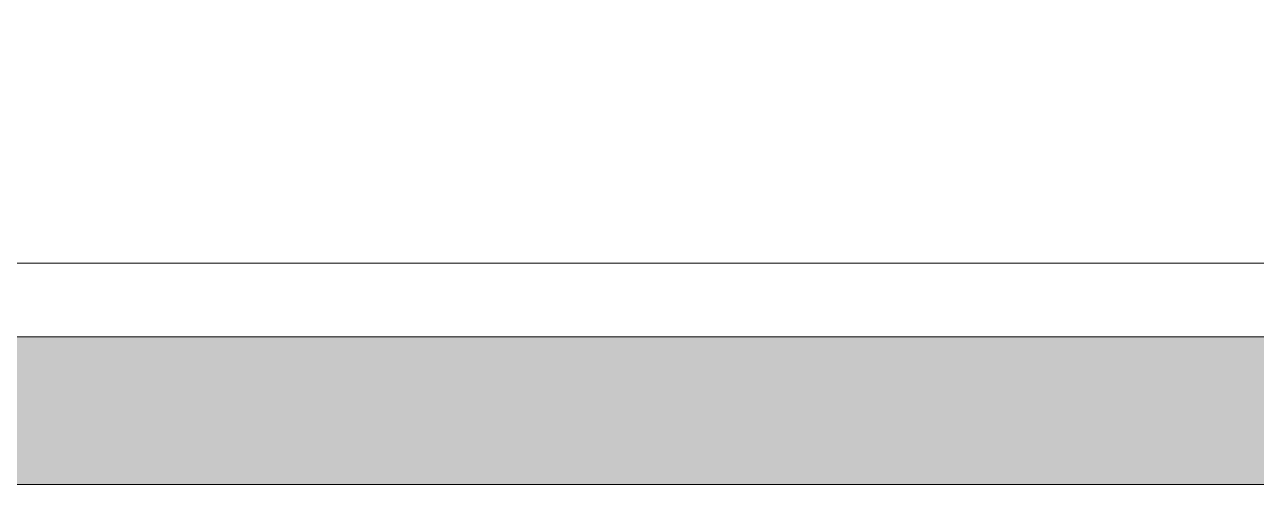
# Model space of a CAD drawing. Header units: millimetres. Extents: x -18512 to 101824, y -95768 to 52898.
# Drawn here: x 64401.5 to 64485, y -58712.4 to -58681.2 of the extents above; entities that cross this region are included whole.
import ezdxf

# ---------------------------------------------------------------- set-up
doc = ezdxf.new("R2010")
doc.units = ezdxf.units.MM
doc.header["$LTSCALE"] = 25
doc.layers.add('HAT', color=8, linetype='Continuous')
doc.layers.add('I-FLR-TILE', color=253, linetype='Continuous', lineweight=9)

msp = doc.modelspace()

# ---------------------------------------------------------------- hatches: boundary and pattern name
at = {"layer": 'HAT'}
h = msp.add_hatch(dxfattribs=at)
h.set_pattern_fill('AR-SAND', color=256, scale=0.1, style=0)
h.set_pattern_definition([(37.5, (59229.075, -102497.3092), (-0.16000313, 4.89413237), [0, -3.8608, 0, -4.318, 0, -4.1275]), (7.5, (59229.075, -102497.309), (4.4952328, 7.168251), [0, -2.0828, 0, -3.4798, 0, -1.3335]), (327.5, (59225.951, -102497.3092), (7.9099237, 0.01437185), [0, -1.27, 0, -4.572, 0, -5.969]), (317.5, (59225.951, -102497.309), (7.6355645, 2.2292932), [0, -0.635, 0, -2.9972, 0, -3.429])])
h.paths.add_polyline_path([(63873.149, -58712.352), (63873.149, -58702.352), (62193.149, -58702.352), (62203.149, -58712.352)])
h.paths.add_polyline_path([(63973.149, -58702.352), (63973.149, -58712.352), (65363.149, -58712.352), (65363.149, -58702.352)])

# ---------------------------------------------------------------- linework, layer by layer
at = {"layer": 'I-FLR-TILE', "lineweight": 13}
for points in [[(63973.149, -58697.352), (65358.149, -58697.352), (65338.149, -58677.352), (63973.149, -58677.352)], [(63973.149, -58702.352), (65363.149, -58702.352), (65358.149, -58697.352), (63973.149, -58697.352)], [(63973.149, -58712.352), (65363.149, -58712.352), (65363.149, -58702.352), (63973.149, -58702.352)]]:
    msp.add_lwpolyline(points, dxfattribs=at)

doc.saveas('drawing.dxf')
